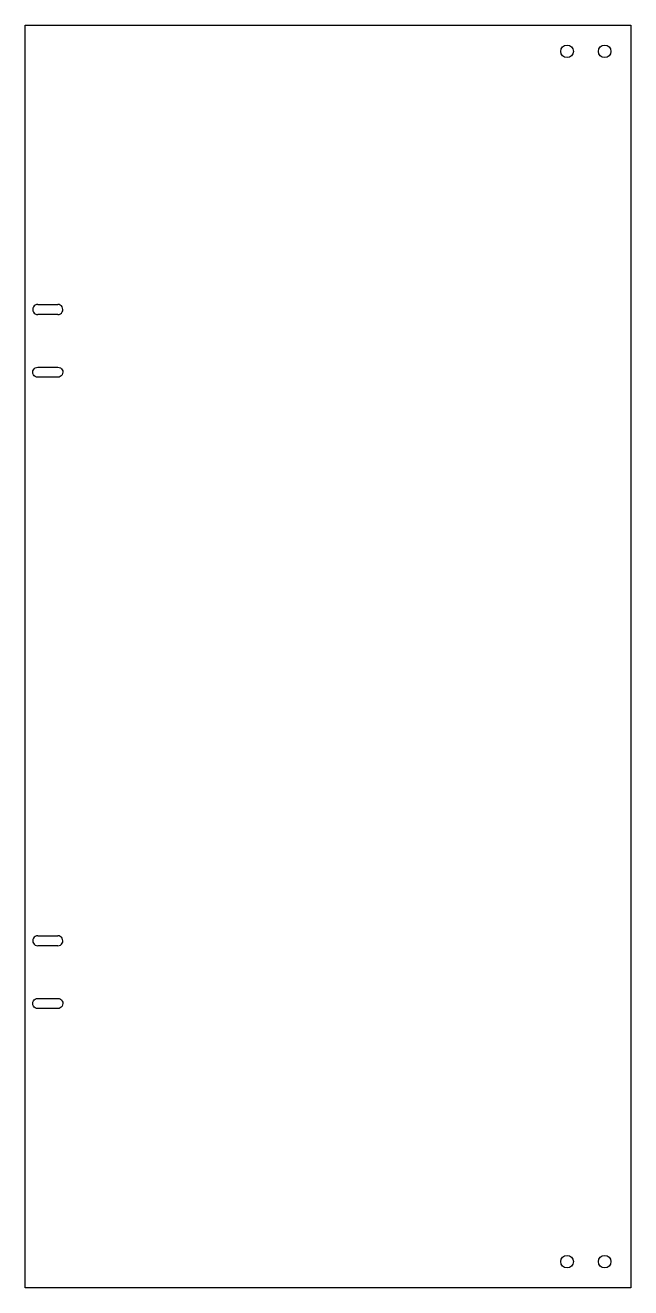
# Model space of a CAD drawing. Header units: millimetres. Extents: x -121 to 121, y -251 to 252.
import ezdxf

# ---------------------------------------------------------------- set-up
doc = ezdxf.new("R2010")
doc.units = ezdxf.units.MM
doc.layers.get('0').update_dxf_attribs({"linetype": 'CONTINUOUS'})

msp = doc.modelspace()

# ---------------------------------------------------------------- linework, layer by layer
for p, q in [((-115.75, 140.25), (-107.77, 140.25)), ((-107.75, 136.25), (-115.75, 136.25)), ((-115.75, -111.25), (-107.77, -111.25)), ((-107.75, -115.25), (-115.75, -115.25))]:
    msp.add_line(p, q)
msp.add_lwpolyline([(-120.75, 251.5), (120.75, 251.5), (120.75, -251.5), (-120.75, -251.5)], close=True)
for points in [[(-107.75, 115.25, -1.004036), (-107.77, 111.25), (-115.75, 111.25, -1.000003), (-115.75, 115.25)], [(-115.75, -140.25, -1.000003), (-115.75, -136.25), (-107.75, -136.25, -1.004036), (-107.77, -140.25)]]:
    msp.add_lwpolyline(points, format="xyb", close=True)
for centre in [(95.35, 241.1), (110.35, 241.1), (95.35, -241.1), (110.35, -241.1)]:
    msp.add_circle(centre, 2.5)
for centre, start, end in [((-115.75, 138.25), 89.9995, 269.9998), ((-107.75, 138.25), -90, 90.4616), ((-115.75, -113.25), 89.9995, 269.9998), ((-107.75, -113.25), -90, 90.4616)]:
    msp.add_arc(centre, 2, start, end)

doc.saveas('drawing.dxf')
